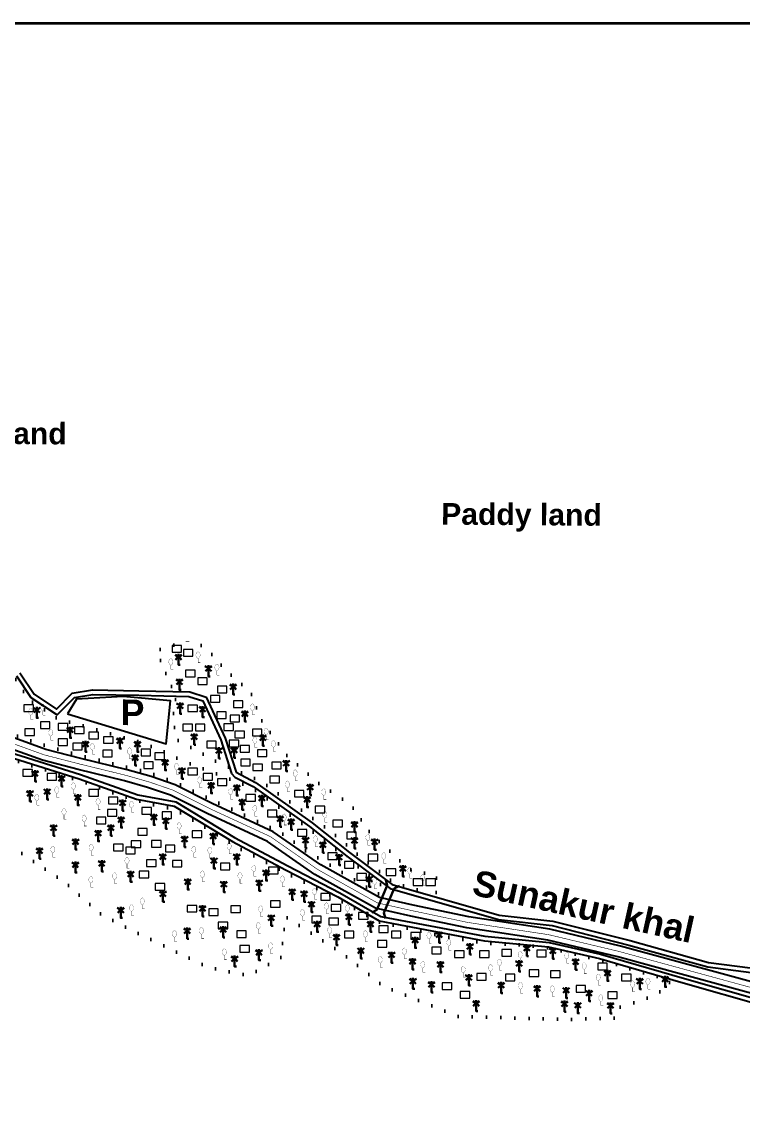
# Model space of a CAD drawing. Header units: millimetres. Extents: x 103 to 25310, y -179448 to -48.
# Drawn here: x 23483 to 24123, y -178589 to -177610 of the extents above; entities that cross this region are included whole.
import ezdxf

# ---------------------------------------------------------------- set-up
doc = ezdxf.new("R2010")
doc.units = ezdxf.units.MM
doc.header["$MEASUREMENT"] = 0
doc.linetypes.add('CENTERX2', pattern=[4, 2.5, -0.5, 0.5, -0.5])
doc.linetypes.add('DOT2', pattern=[0.125, 0, -0.125])
for name, color, linetype in [('boundary', 7, 'Continuous'), ('Home Stead', 151, 'Continuous'), ('Khal', 4, 'Continuous'), ('TEXT', 5, 'Continuous'), ('Trees', 77, 'Continuous')]:
    doc.layers.add(name, color=color, linetype=linetype)
for name, color, linetype, lineweight in [('Bridge or Culvert', 7, 'Continuous', 25), ('HOUSE', 144, 'Continuous', 18), ('PUCCA ROAD', 1, 'Continuous', 30)]:
    doc.layers.add(name, color=color, linetype=linetype, lineweight=lineweight)
doc.styles.add('sum', font='arialbd.ttf')

# ---------------------------------------------------------------- blocks, each defined once
blk = doc.blocks.new('A$C7FEE66E4')
at = {"layer": 'Trees', "linetype": 'Continuous', "const_width": 0.000142}
blk.add_lwpolyline([(0, 0.00001, 0.606435), (0, 0.00493, 0.606435)], format="xyb", close=True, dxfattribs=at)
at = {"layer": 'Trees', "linetype": 'Continuous', "const_width": 0.000252}
for points in [[(0, 0.00001), (0, -0.00287)], [(0, -0.00287), (0.00172, -0.00287)]]:
    blk.add_lwpolyline(points, dxfattribs=at)
blk = doc.blocks.new('A$C01DB3217')
at = {"layer": 'Trees', "color": 1, "lineweight": 30}
blk.add_lwpolyline([(0, 0.0028), (0, -0.00714), (0.00154, -0.00714)], dxfattribs=at)
for centre, start, end in [((-0.01201, -0.01535), 41.24911, 62.67823), ((0.01201, -0.01535), 117.32177, 138.75089)]:
    blk.add_arc(centre, 0.01949, start, end, dxfattribs=at)
blk = doc.blocks.new('A$C3B865840')
at = {"layer": 'Bridge or Culvert', "color": 7, "linetype": 'Continuous', "lineweight": 30}
for points in [[(0, 43.6), (13.8, 33.1), (91.3, 33.3), (105, 44.2)], [(0.2, 0), (13.9, 10.6), (91.4, 10.9), (105.2, 0.2)]]:
    blk.add_lwpolyline(points, dxfattribs=at)

msp = doc.modelspace()

# ---------------------------------------------------------------- linework, layer by layer
at = {"layer": 'boundary', "color": 0, "const_width": 2.35}
msp.add_lwpolyline([(22733.03, -177610.77), (25308.56, -177610.77), (25308.56, -179446.66), (22733.03, -179446.66), (22733.03, -177610.77)], dxfattribs=at)
at = {"layer": 'Home Stead', "color": 7, "linetype": 'DOT2', "lineweight": 50, "ltscale": 100, "flags": 128}
for points in [[(22953.58, -178108.38), (22965.95, -178119.6), (22976.38, -178129.41), (22986.38, -178139.09), (23006.58, -178146.19), (23020.19, -178150.31), (23039.41, -178153.23), (23055.8, -178152.3), (23084.88, -178141.2), (23085.62, -178125.68), (23088.4, -178115.33), (23093.21, -178107.94), (23113.18, -178102.77), (23184.23, -178092.38), (23217.91, -178095.49), (23221.86, -178104.33), (23216.97, -178115.02), (23226.51, -178122.22), (23248.15, -178124.32), (23280.91, -178129.04), (23326.26, -178129.53), (23350.79, -178129.05), (23368.58, -178141.44), (23394.21, -178173.28), (23418.21, -178205.44), (23434.2, -178218.81), (23450.22, -178232.55), (23486.92, -178246.57), (23524.42, -178258.01), (23559.1, -178266.92), (23596.08, -178276.12), (23619.64, -178284.79), (23641.73, -178295.48), (23671.63, -178309.52), (23703.02, -178324.45), (23718.58, -178332.55), (23732.3, -178343.73), (23755.68, -178357.36), (23799.49, -178383.94), (23805.18, -178378.37), (23771.63, -178351.7), (23745.48, -178331.63), (23729.82, -178319.69), (23711.88, -178307.17), (23693.07, -178293.59), (23686.08, -178288.91), (23655.53, -178277.02), (23626.4, -178265.82), (23608.15, -178256.98), (23587.26, -178248.74), (23531.64, -178232.81), (23515.97, -178228.96), (23488.84, -178210.7), (23473.97, -178187.3), (23444.16, -178156.82), (23420.04, -178131.06), (23405.77, -178117.01), (23380.19, -178094.01), (23360.73, -178076.5), (23336.37, -178067.39), (23266.8, -178043.52), (23223.52, -178016.1), (23196.52, -177995.96), (23160.41, -177969.52), (23133.65, -177960.51), (23117.7, -177970.9), (23062.4, -178025.12), (23018.02, -178060.59), (22966.92, -178095.05), (22954.69, -178103.85), (22953.58, -178108.38)], [(23850.66, -178382.26), (23851.1, -178368.06), (23826.34, -178361.6), (23809.51, -178345.45), (23791.98, -178329.36), (23774.92, -178304.21), (23745.71, -178285.1), (23717.67, -178260.12), (23694.89, -178228.19), (23686.17, -178204.72), (23664.19, -178185.42), (23645.62, -178164.21), (23630.09, -178159.67), (23613.03, -178164.21), (23602.62, -178167.94), (23613.23, -178193.31), (23620.05, -178208.45), (23617.24, -178220.65), (23618.96, -178232.11), (23618.09, -178238.87), (23621.22, -178247.09), (23658.74, -178267.84), (23695.49, -178283.88), (23723.05, -178303.32), (23755.6, -178326.87), (23783.16, -178350.36), (23813.38, -178373.87), (23832.89, -178379.54), (23845.98, -178383.57), (23850.66, -178382.26)]]:
    msp.add_lwpolyline(points, dxfattribs=at)
msp.add_lwpolyline([(22854.62, -178222.42), (22800.58, -178256.07), (22788.65, -178299.53), (22776.73, -178356.32), (22780.95, -178418.92), (22771.83, -178466.59), (22796.39, -178533.19), (22801.47, -178554.84), (22835.63, -178570.35), (22878.4, -178562.08), (22898.41, -178539.33), (22931.53, -178537.61), (22962.92, -178539.67), (22984.31, -178530.02), (22992.38, -178496.93), (23022.74, -178487.96), (23050.68, -178481.42), (23061.72, -178475.56), (23052.75, -178462.46), (23036.88, -178463.15), (23018.94, -178473.15), (23003.07, -178480.73), (22983.41, -178487.62), (22958.23, -178489), (22938.22, -178485.9), (22933.73, -178479.69), (22939.25, -178466.25), (22922, -178457.98), (22901.59, -178468.98), (22883.99, -178473.46), (22862.26, -178473.46), (22843.63, -178464.5), (22846.74, -178450.37), (22857.77, -178445.89), (22867.09, -178442.79), (22871.57, -178413.49), (22865.71, -178400.05), (22851.22, -178402.12), (22836.39, -178399.36), (22831.25, -178383.44), (22834.64, -178364.83), (22848.19, -178355.65), (22883.02, -178355.89), (22903.82, -178358.79), (22918.57, -178358.79), (22923.17, -178375.22), (22930.18, -178393.35), (22961.39, -178396), (22993.56, -178390.45), (23013.23, -178387.54), (23013.96, -178372.8), (23020, -178362.65), (23041.77, -178360.48), (23057.74, -178362.17), (23073.46, -178376.67), (23080.72, -178383.19), (23112.4, -178385.85), (23116.51, -178371.35), (23123.77, -178303.74), (23126.09, -178294.07), (23157.77, -178290.72), (23213.75, -178289.85), (23258.45, -178296.36), (23348.51, -178304.86), (23423.49, -178324.28), (23483.31, -178347.91), (23521.49, -178373.57), (23552.73, -178401.32), (23583.27, -178417.27), (23649.23, -178449.17), (23684.63, -178456.11), (23713.09, -178440.15), (23717.26, -178404.09), (23767.94, -178436.69), (23803.59, -178465.33), (23870.24, -178492.38), (23967.43, -178495.15), (24010.99, -178493.85), (24013.72, -178484.31), (24039.31, -178475.78), (24043.75, -178474.42), (24055.43, -178466.17), (24058.22, -178462.46), (24054.27, -178458.8), (24036.93, -178454.4), (24020.43, -178449.56), (23999.54, -178442.82), (23978.44, -178438.24), (23952.32, -178431.86), (23926.83, -178428.84), (23892.2, -178427.16), (23852.42, -178420.33), (23831.32, -178415.26), (23800.97, -178409.13), (23774.39, -178394.51), (23756.13, -178384.26), (23727.83, -178370.37), (23696.76, -178353.84), (23675.9, -178343.35), (23650.43, -178327.31), (23618.12, -178308.38), (23594.46, -178303.35), (23567.7, -178295.42), (23545.37, -178286.74), (23509.78, -178275.39), (23478.87, -178265.59), (23441.45, -178254.88), (23428.98, -178251.44), (23414.01, -178249.18), (23372.49, -178245.82), (23333.99, -178244.12), (23299.76, -178245.98), (23257, -178249.2), (23213.28, -178250.5), (23179.79, -178250.5), (23167.23, -178247.65), (23158.85, -178237.76), (23155.07, -178217.9), (23141.53, -178203.96), (23132.7, -178196.15), (23097.45, -178187.03), (23083.91, -178184.56), (23066.03, -178187.65), (23044.74, -178202.72), (23023.88, -178213.01), (23005.27, -178217.89), (22987.72, -178216.57), (22958.79, -178208.62), (22921.34, -178197.23), (22897.02, -178185.52), (22871.81, -178169.79), (22864.71, -178173.54), (22839.63, -178191.5), (22837.54, -178198.38), (22848.4, -178207.36), (22856.34, -178216.12)], close=True, dxfattribs=at)
at = {"layer": 'HOUSE'}
for points in [[(23616.4, -178169.05), (23624.84, -178169.05), (23624.84, -178163.14), (23616.4, -178163.14), (23616.4, -178169.05)], [(23626.51, -178172.41), (23634.94, -178172.41), (23634.94, -178166.51), (23626.51, -178166.51), (23626.51, -178172.41)], [(23628.39, -178190.96), (23636.82, -178190.96), (23636.82, -178185.05), (23628.39, -178185.05), (23628.39, -178190.96)], [(23639.18, -178197.59), (23647.62, -178197.59), (23647.62, -178191.69), (23639.18, -178191.69), (23639.18, -178197.59)], [(23656.62, -178205.18), (23665.05, -178205.18), (23665.05, -178199.27), (23656.62, -178199.27), (23656.62, -178205.18)], [(23650.45, -178213.35), (23658.89, -178213.35), (23658.89, -178207.45), (23650.45, -178207.45), (23650.45, -178213.35)], [(23484.91, -178221.6), (23493.35, -178221.6), (23493.35, -178215.69), (23484.91, -178215.69), (23484.91, -178221.6)], [(23630.53, -178221.82), (23638.97, -178221.82), (23638.97, -178215.91), (23630.53, -178215.91), (23630.53, -178221.82)], [(23670.85, -178218.21), (23679.29, -178218.21), (23679.29, -178212.31), (23670.85, -178212.31), (23670.85, -178218.21)], [(23499.62, -178236.7), (23508.05, -178236.7), (23508.05, -178230.79), (23499.62, -178230.79), (23499.62, -178236.7)], [(23656.14, -178227.88), (23664.58, -178227.88), (23664.58, -178221.97), (23656.14, -178221.97), (23656.14, -178227.88)], [(23667.89, -178230.96), (23676.32, -178230.96), (23676.32, -178225.05), (23667.89, -178225.05), (23667.89, -178230.96)], [(23485.88, -178243.01), (23494.31, -178243.01), (23494.31, -178237.11), (23485.88, -178237.11), (23485.88, -178243.01)], [(23515.42, -178238.21), (23523.86, -178238.21), (23523.86, -178232.3), (23515.42, -178232.3), (23515.42, -178238.21)], [(23529.85, -178241.09), (23538.28, -178241.09), (23538.28, -178235.18), (23529.85, -178235.18), (23529.85, -178241.09)], [(23542.61, -178245.83), (23551.05, -178245.83), (23551.05, -178239.93), (23542.61, -178239.93), (23542.61, -178245.83)], [(23626.03, -178238.96), (23634.47, -178238.96), (23634.47, -178233.06), (23626.03, -178233.06), (23626.03, -178238.96)], [(23637.12, -178238.75), (23645.56, -178238.75), (23645.56, -178232.85), (23637.12, -178232.85), (23637.12, -178238.75)], [(23662.42, -178238.56), (23670.86, -178238.56), (23670.86, -178232.65), (23662.42, -178232.65), (23662.42, -178238.56)], [(23672.16, -178245.18), (23680.6, -178245.18), (23680.6, -178239.27), (23672.16, -178239.27), (23672.16, -178245.18)], [(23687.7, -178243.28), (23696.13, -178243.28), (23696.13, -178237.38), (23687.7, -178237.38), (23687.7, -178243.28)], [(23515.28, -178251.94), (23523.72, -178251.94), (23523.72, -178246.03), (23515.28, -178246.03), (23515.28, -178251.94)], [(23528.34, -178255.78), (23536.77, -178255.78), (23536.77, -178249.87), (23528.34, -178249.87), (23528.34, -178255.78)], [(23555.68, -178249.94), (23564.12, -178249.94), (23564.12, -178244.03), (23555.68, -178244.03), (23555.68, -178249.94)], [(23647.27, -178254.01), (23655.71, -178254.01), (23655.71, -178248.11), (23647.27, -178248.11), (23647.27, -178254.01)], [(23667.11, -178252.94), (23675.55, -178252.94), (23675.55, -178247.04), (23667.11, -178247.04), (23667.11, -178252.94)], [(23554.93, -178261.92), (23563.37, -178261.92), (23563.37, -178256.01), (23554.93, -178256.01), (23554.93, -178261.92)], [(23588.87, -178260.91), (23597.31, -178260.91), (23597.31, -178255), (23588.87, -178255), (23588.87, -178260.91)], [(23601.22, -178264.32), (23609.66, -178264.32), (23609.66, -178258.41), (23601.22, -178258.41), (23601.22, -178264.32)], [(23676.84, -178257.81), (23685.27, -178257.81), (23685.27, -178251.9), (23676.84, -178251.9), (23676.84, -178257.81)], [(23692.23, -178261.7), (23700.67, -178261.7), (23700.67, -178255.79), (23692.23, -178255.79), (23692.23, -178261.7)], [(23591.29, -178272.34), (23599.73, -178272.34), (23599.73, -178266.43), (23591.29, -178266.43), (23591.29, -178272.34)], [(23677.34, -178269.98), (23685.78, -178269.98), (23685.78, -178264.07), (23677.34, -178264.07), (23677.34, -178269.98)], [(23688.17, -178274.2), (23696.61, -178274.2), (23696.61, -178268.3), (23688.17, -178268.3), (23688.17, -178274.2)], [(23704.92, -178272.51), (23713.36, -178272.51), (23713.36, -178266.61), (23704.92, -178266.61), (23704.92, -178272.51)], [(23484.06, -178278.99), (23492.5, -178278.99), (23492.5, -178273.09), (23484.06, -178273.09), (23484.06, -178278.99)], [(23505.51, -178282.61), (23513.94, -178282.61), (23513.94, -178276.7), (23505.51, -178276.7), (23505.51, -178282.61)], [(23630.5, -178277.78), (23638.94, -178277.78), (23638.94, -178271.87), (23630.5, -178271.87), (23630.5, -178277.78)], [(23643.94, -178282.73), (23652.38, -178282.73), (23652.38, -178276.82), (23643.94, -178276.82), (23643.94, -178282.73)], [(23703.23, -178285.02), (23711.67, -178285.02), (23711.67, -178279.11), (23703.23, -178279.11), (23703.23, -178285.02)], [(23656.71, -178287.4), (23665.15, -178287.4), (23665.15, -178281.49), (23656.71, -178281.49), (23656.71, -178287.4)], [(23542.63, -178296.82), (23551.07, -178296.82), (23551.07, -178290.92), (23542.63, -178290.92), (23542.63, -178296.82)], [(23559.9, -178303.78), (23568.34, -178303.78), (23568.34, -178297.87), (23559.9, -178297.87), (23559.9, -178303.78)], [(23681.93, -178301.15), (23690.37, -178301.15), (23690.37, -178295.24), (23681.93, -178295.24), (23681.93, -178301.15)], [(23725.06, -178297.58), (23733.5, -178297.58), (23733.5, -178291.68), (23725.06, -178291.68), (23725.06, -178297.58)], [(23559.06, -178314.63), (23567.5, -178314.63), (23567.5, -178308.72), (23559.06, -178308.72), (23559.06, -178314.63)], [(23589.7, -178312.68), (23598.14, -178312.68), (23598.14, -178306.78), (23589.7, -178306.78), (23589.7, -178312.68)], [(23700.99, -178315.31), (23709.43, -178315.31), (23709.43, -178309.41), (23700.99, -178309.41), (23700.99, -178315.31)], [(23743.5, -178311.61), (23751.94, -178311.61), (23751.94, -178305.7), (23743.5, -178305.7), (23743.5, -178311.61)], [(23549.31, -178321.31), (23557.75, -178321.31), (23557.75, -178315.4), (23549.31, -178315.4), (23549.31, -178321.31)], [(23607.53, -178316.58), (23615.96, -178316.58), (23615.96, -178310.67), (23607.53, -178310.67), (23607.53, -178316.58)], [(23759.23, -178324.12), (23767.67, -178324.12), (23767.67, -178318.21), (23759.23, -178318.21), (23759.23, -178324.12)], [(23586.03, -178331.42), (23594.47, -178331.42), (23594.47, -178325.51), (23586.03, -178325.51), (23586.03, -178331.42)], [(23634.36, -178333.46), (23642.8, -178333.46), (23642.8, -178327.55), (23634.36, -178327.55), (23634.36, -178333.46)], [(23727.6, -178332.33), (23736.03, -178332.33), (23736.03, -178326.43), (23727.6, -178326.43), (23727.6, -178332.33)], [(23771.42, -178334.84), (23779.86, -178334.84), (23779.86, -178328.93), (23771.42, -178328.93), (23771.42, -178334.84)], [(23580.22, -178342.48), (23588.66, -178342.48), (23588.66, -178336.58), (23580.22, -178336.58), (23580.22, -178342.48)], [(23598.21, -178342.07), (23606.65, -178342.07), (23606.65, -178336.16), (23598.21, -178336.16), (23598.21, -178342.07)], [(23564.58, -178345.25), (23573.02, -178345.25), (23573.02, -178339.34), (23564.58, -178339.34), (23564.58, -178345.25)], [(23575.38, -178348.15), (23583.81, -178348.15), (23583.81, -178342.25), (23575.38, -178342.25), (23575.38, -178348.15)], [(23610.53, -178346.35), (23618.97, -178346.35), (23618.97, -178340.45), (23610.53, -178340.45), (23610.53, -178346.35)], [(23754.57, -178352.98), (23763.01, -178352.98), (23763.01, -178347.08), (23754.57, -178347.08), (23754.57, -178352.98)], [(23790.45, -178354.3), (23798.89, -178354.3), (23798.89, -178348.39), (23790.45, -178348.39), (23790.45, -178354.3)], [(23593.78, -178359.21), (23602.22, -178359.21), (23602.22, -178353.31), (23593.78, -178353.31), (23593.78, -178359.21)], [(23616.72, -178359.73), (23625.16, -178359.73), (23625.16, -178353.83), (23616.72, -178353.83), (23616.72, -178359.73)], [(23659.32, -178362.24), (23667.75, -178362.24), (23667.75, -178356.34), (23659.32, -178356.34), (23659.32, -178362.24)], [(23769.35, -178360.67), (23777.79, -178360.67), (23777.79, -178354.76), (23769.35, -178354.76), (23769.35, -178360.67)], [(23587.28, -178369.45), (23595.72, -178369.45), (23595.72, -178363.54), (23587.28, -178363.54), (23587.28, -178369.45)], [(23702.02, -178365.83), (23710.45, -178365.83), (23710.45, -178359.93), (23702.02, -178359.93), (23702.02, -178365.83)], [(23780.51, -178371.31), (23788.95, -178371.31), (23788.95, -178365.4), (23780.51, -178365.4), (23780.51, -178371.31)], [(23806.53, -178367.29), (23814.96, -178367.29), (23814.96, -178361.39), (23806.53, -178361.39), (23806.53, -178367.29)], [(23601.52, -178380.27), (23609.95, -178380.27), (23609.95, -178374.36), (23601.52, -178374.36), (23601.52, -178380.27)], [(23830.43, -178376.17), (23838.86, -178376.17), (23838.86, -178370.26), (23830.43, -178370.26), (23830.43, -178376.17)], [(23841.74, -178376.17), (23850.18, -178376.17), (23850.18, -178370.26), (23841.74, -178370.26), (23841.74, -178376.17)], [(23748.37, -178389.04), (23756.81, -178389.04), (23756.81, -178383.13), (23748.37, -178383.13), (23748.37, -178389.04)], [(23629.95, -178399.67), (23638.39, -178399.67), (23638.39, -178393.77), (23629.95, -178393.77), (23629.95, -178399.67)], [(23648.94, -178402.71), (23657.38, -178402.71), (23657.38, -178396.8), (23648.94, -178396.8), (23648.94, -178402.71)], [(23668.69, -178400.12), (23677.13, -178400.12), (23677.13, -178394.21), (23668.69, -178394.21), (23668.69, -178400.12)], [(23703.81, -178395.53), (23712.25, -178395.53), (23712.25, -178389.63), (23703.81, -178389.63), (23703.81, -178395.53)], [(23757.75, -178398.8), (23766.19, -178398.8), (23766.19, -178392.9), (23757.75, -178392.9), (23757.75, -178398.8)], [(23740.39, -178409.17), (23748.83, -178409.17), (23748.83, -178403.26), (23740.39, -178403.26), (23740.39, -178409.17)], [(23755.56, -178411.16), (23764, -178411.16), (23764, -178405.26), (23755.56, -178405.26), (23755.56, -178411.16)], [(23781.9, -178405.98), (23790.33, -178405.98), (23790.33, -178400.07), (23781.9, -178400.07), (23781.9, -178405.98)], [(23657.41, -178414.74), (23665.85, -178414.74), (23665.85, -178408.84), (23657.41, -178408.84), (23657.41, -178414.74)], [(23673.88, -178422.44), (23682.32, -178422.44), (23682.32, -178416.54), (23673.88, -178416.54), (23673.88, -178422.44)], [(23769.33, -178422.53), (23777.76, -178422.53), (23777.76, -178416.62), (23769.33, -178416.62), (23769.33, -178422.53)], [(23799.85, -178417.94), (23808.29, -178417.94), (23808.29, -178412.03), (23799.85, -178412.03), (23799.85, -178417.94)], [(23811.03, -178422.53), (23819.47, -178422.53), (23819.47, -178416.62), (23811.03, -178416.62), (23811.03, -178422.53)], [(23798.66, -178430.9), (23807.1, -178430.9), (23807.1, -178424.99), (23798.66, -178424.99), (23798.66, -178430.9)], [(23828.19, -178423.72), (23836.63, -178423.72), (23836.63, -178417.82), (23828.19, -178417.82), (23828.19, -178423.72)], [(23676.69, -178435.39), (23685.13, -178435.39), (23685.13, -178429.49), (23676.69, -178429.49), (23676.69, -178435.39)], [(23846.85, -178436.76), (23855.29, -178436.76), (23855.29, -178430.85), (23846.85, -178430.85), (23846.85, -178436.76)], [(23867.2, -178439.95), (23875.64, -178439.95), (23875.64, -178434.04), (23867.2, -178434.04), (23867.2, -178439.95)], [(23889.35, -178440.15), (23897.79, -178440.15), (23897.79, -178434.24), (23889.35, -178434.24), (23889.35, -178440.15)], [(23909.11, -178438.95), (23917.54, -178438.95), (23917.54, -178433.05), (23909.11, -178433.05), (23909.11, -178438.95)], [(23940.03, -178439.55), (23948.47, -178439.55), (23948.47, -178433.64), (23940.03, -178433.64), (23940.03, -178439.55)], [(23994.11, -178451.11), (24002.54, -178451.11), (24002.54, -178445.21), (23994.11, -178445.21), (23994.11, -178451.11)], [(23886.76, -178460.08), (23895.19, -178460.08), (23895.19, -178454.18), (23886.76, -178454.18), (23886.76, -178460.08)], [(23912.3, -178460.68), (23920.73, -178460.68), (23920.73, -178454.77), (23912.3, -178454.77), (23912.3, -178460.68)], [(23933.45, -178456.89), (23941.88, -178456.89), (23941.88, -178450.99), (23933.45, -178450.99), (23933.45, -178456.89)], [(23952.4, -178457.69), (23960.84, -178457.69), (23960.84, -178451.78), (23952.4, -178451.78), (23952.4, -178457.69)], [(24015.26, -178460.88), (24023.7, -178460.88), (24023.7, -178454.97), (24015.26, -178454.97), (24015.26, -178460.88)], [(23856.23, -178468.45), (23864.66, -178468.45), (23864.66, -178462.55), (23856.23, -178462.55), (23856.23, -178468.45)], [(23974.95, -178470.85), (23983.39, -178470.85), (23983.39, -178464.94), (23974.95, -178464.94), (23974.95, -178470.85)], [(23872.19, -178476.23), (23880.63, -178476.23), (23880.63, -178470.32), (23872.19, -178470.32), (23872.19, -178476.23)], [(24003.09, -178476.43), (24011.52, -178476.43), (24011.52, -178470.52), (24003.09, -178470.52), (24003.09, -178476.43)]]:
    msp.add_lwpolyline(points, dxfattribs=at)
at = {"layer": 'Khal', "lineweight": 25, "ltscale": 0.1}
msp.add_lwpolyline([(23523.51, -178223.72), (23611.1, -178250.39), (23614.93, -178212.08), (23573.11, -178208.5), (23531.76, -178210.77), (23523.51, -178223.72)], dxfattribs=at)
at = {"layer": 'Khal', "color": 7, "linetype": 'CENTERX2', "lineweight": 30, "ltscale": 5, "const_width": 0.515}
msp.add_lwpolyline([(24156.72, -178473.95), (24013.2, -178434.75), (23950.74, -178419.85), (23878.78, -178408.93), (23829.43, -178398.48), (23798.71, -178391.62), (23745.8, -178362.04), (23703.62, -178332.72), (23649.72, -178307.82), (23617.1, -178291.43), (23596.26, -178284.28), (23575.43, -178278.33), (23534.32, -178268.27), (23502.99, -178260.18), (23471.9, -178248.94)], dxfattribs=at)
at = {"layer": 'Khal', "color": 3, "lineweight": 25, "ltscale": 0.1}
for points in [[(24157.79, -178469.06), (24014.44, -178429.91), (23951.69, -178414.94), (23879.67, -178404), (23830.49, -178393.59), (23800.51, -178386.9), (23748.45, -178357.79), (23706.12, -178328.37), (23651.89, -178303.31), (23619.05, -178286.82), (23597.76, -178279.5), (23576.71, -178273.5), (23535.54, -178263.42), (23504.47, -178255.4), (23473.6, -178244.23)], [(24155.64, -178478.84), (24011.96, -178439.6), (23949.78, -178424.76), (23877.89, -178413.85), (23828.37, -178403.36), (23796.91, -178396.34), (23743.14, -178366.28), (23701.13, -178337.08), (23647.55, -178312.32), (23615.16, -178296.05), (23594.77, -178289.05), (23574.15, -178283.16), (23533.1, -178273.12), (23501.51, -178264.97), (23470.2, -178253.64)]]:
    msp.add_lwpolyline(points, dxfattribs=at)
at = {"layer": 'PUCCA ROAD', "lineweight": 25}
for points in [[(23478.32, -178190), (23491.13, -178209.3), (23514.52, -178224.76), (23529.83, -178209.18), (23546.22, -178206.48), (23586.88, -178207.22), (23631.43, -178208.23), (23643.79, -178212.23), (23659.8, -178246.73), (23669.31, -178276.59), (23672.07, -178280.05), (23688.49, -178288.38), (23738.26, -178323.64), (23771.48, -178350.1), (23809.98, -178378.95), (23905.97, -178406.35), (23953.73, -178411.81), (24021.85, -178428.99), (24091.78, -178448.44), (24155.06, -178456.6)], [(23481.45, -178187.49), (23494.02, -178206.41), (23513.98, -178219.6), (23527.9, -178205.45), (23545.92, -178202.47), (23586.96, -178203.22), (23632.1, -178204.25), (23646.68, -178208.96), (23663.53, -178245.27), (23673.18, -178275.56), (23673.18, -178275.56), (23690.42, -178284.85), (23740.66, -178320.44), (23773.92, -178346.94), (23811.79, -178375.31), (23906.75, -178402.41), (23954.45, -178407.86), (24022.88, -178425.12), (24092.57, -178444.51), (24154.81, -178452.53)], [(23472.12, -178257.88), (23535.12, -178277.69), (23585.91, -178295.55), (23619.83, -178301.92), (23671.95, -178333.48), (23719.09, -178358.62), (23765.32, -178382.81), (23801.57, -178403.75), (23894.11, -178421.22), (23950.99, -178426.66), (23996.65, -178437.07), (24071.15, -178458.82), (24141.86, -178478.87)], [(23470.99, -178261.72), (23533.85, -178281.49), (23584.88, -178299.42), (23618.38, -178305.72), (23669.97, -178336.96), (23717.23, -178362.16), (23763.39, -178386.32), (23800.16, -178407.56), (23893.55, -178425.19), (23950.35, -178430.61), (23995.64, -178440.94), (24070.04, -178462.67), (24140.8, -178482.73)]]:
    msp.add_lwpolyline(points, dxfattribs=at)

# ---------------------------------------------------------------- block references
at = {"layer": 'Khal', "lineweight": 25, "ltscale": 0.1, "xscale": 0.2999999999985959, "yscale": 0.2999999999956344, "zscale": 0.3, "rotation": 66.48151271816931}
msp.add_blockref('A$C3B865840', (23805.67, -178405.37), dxfattribs=at)
at = {"layer": 'Trees', "ltscale": 0.1, "xscale": 996.0728210867092, "yscale": 996.0728210867092, "zscale": 996.0728210867044}
for p in [(23622.16, -178173.27), (23648.67, -178183.47), (23622.98, -178195.34), (23670.7, -178199.57), (23496.33, -178220.22), (23623.53, -178216.62), (23643.56, -178219.62), (23681.04, -178223.55), (23525.97, -178237.95), (23539.66, -178250.52), (23570.15, -178247.54), (23585.7, -178250.52), (23636.09, -178244.07), (23696.93, -178244.95), (23583.71, -178262.58), (23658.02, -178256.2), (23671.57, -178255.84), (23610.25, -178266.7), (23717.75, -178267.54), (23494.81, -178276.67), (23518.39, -178281.01), (23625.19, -178274.28), (23505.6, -178292.72), (23651.11, -178287.12), (23673.88, -178289.23), (23739.03, -178288.8), (23490.33, -178294.38), (23532.71, -178297.77), (23572.53, -178302.69), (23678.76, -178301.95), (23696.06, -178298.47), (23736.28, -178299.56), (23571.21, -178317.6), (23600.22, -178315.24), (23610.78, -178318.65), (23712.36, -178316.87), (23722.07, -178319.48), (23778.33, -178321.82), (23511.3, -178324.88), (23550.82, -178329.69), (23562.1, -178324.88), (23530.8, -178337.19), (23627.52, -178334.97), (23652.95, -178332.21), (23734.91, -178335.81), (23750.22, -178340.04), (23778.21, -178336.1), (23796.21, -178337.36), (23498.79, -178345.28), (23608.12, -178350.54), (23673.77, -178350.5), (23764.65, -178350.98), (23530.6, -178357.58), (23553.98, -178356.58), (23653.6, -178353.98), (23821.2, -178360.92), (23579.67, -178365.86), (23699.83, -178364.69), (23791.47, -178370.27), (23630.28, -178372.67), (23662.31, -178374.96), (23693.86, -178373.8), (23608.35, -178383.41), (23723, -178381.76), (23733.6, -178383.41), (23570.88, -178397.82), (23643.47, -178396.55), (23740.17, -178392.75), (23704.47, -178404.84), (23745.11, -178410.27), (23773.4, -178403.83), (23792.52, -178410.25), (23629.85, -178416.31), (23661.8, -178415.18), (23853.43, -178419.84), (23762.34, -178421.89), (23832.12, -178424.52), (23693.56, -178435.46), (23783.97, -178433.89), (23811.24, -178437.72), (23880.76, -178430.28), (23931.26, -178431.77), (23954.27, -178434.11), (23671.95, -178441.09), (23829.78, -178443.47), (23854.55, -178446.03), (23924.38, -178445.38), (23974.58, -178443.82), (23879.7, -178457.74), (24002.82, -178453.8), (24053.9, -178459.06), (23830.2, -178460.92), (23846.67, -178463.91), (23908.46, -178464.55), (23940.42, -178467.53), (23966.19, -178469.1), (24031.45, -178460.99), (23986.43, -178471.63), (23886.3, -178480.73), (23964.71, -178481.15), (23976.45, -178482.41), (24005.48, -178482.68)]:
    msp.add_blockref('A$C01DB3217', p, dxfattribs=at)
at = {"layer": 'Trees', "linetype": 'DOT2', "ltscale": 0.2, "xscale": 1263.135784421829, "yscale": 1263.135784421829, "zscale": 1263.135784421829}
for p in [(23639.47, -178174.69), (23615.34, -178180.71), (23656.27, -178185.68), (23491, -178225.06), (23501.84, -178221.3), (23687.75, -178221.05), (23508.75, -178243.58), (23699.88, -178242.48), (23545.73, -178256.05), (23689.97, -178250.27), (23706.32, -178253.54), (23578.67, -178260.08), (23620.44, -178273.73), (23640.97, -178285.89), (23725.71, -178279.6), (23514.19, -178294.46), (23528.86, -178291.02), (23668.24, -178295.79), (23718.84, -178289.46), (23751.02, -178296.32), (23496.42, -178301.11), (23550.74, -178304.9), (23520.53, -178313.76), (23580.45, -178307.44), (23689.8, -178310.93), (23538.37, -178319.7), (23715.84, -178318.81), (23752.04, -178316.37), (23622.65, -178326.42), (23667.05, -178344.41), (23743.65, -178338.15), (23790.13, -178336.6), (23510.61, -178347.29), (23544.6, -178345.63), (23635.72, -178347.37), (23650.03, -178348.11), (23804.34, -178353.09), (23576.43, -178357.2), (23688.91, -178364.17), (23544.43, -178374.07), (23565.4, -178370.87), (23643.37, -178369.3), (23676.72, -178370.64), (23714.35, -178373.72), (23827.37, -178366.08), (23838.86, -178372.54), (23742.78, -178384.58), (23796.14, -178375.56), (23590.07, -178393.3), (23580.45, -178399.21), (23695.08, -178400.22), (23732.11, -178403.44), (23753.44, -178397.68), (23772.08, -178399.4), (23618.58, -178422.2), (23642.48, -178419.43), (23692.92, -178415.01), (23756.26, -178419), (23787.92, -178422.31), (23844.46, -178423.67), (23703.86, -178432.98), (23861.99, -178429.92), (23662.84, -178438.38), (23822.61, -178437.71), (23925.4, -178440.67), (23966.62, -178441.45), (23801.18, -178445.11), (23838.87, -178449.42), (23899.07, -178452.38), (23906.88, -178447.59), (23982.13, -178450.81), (23874.77, -178453.78), (23994.67, -178460.92), (23925.62, -178468.2), (23953.9, -178471.18), (24025.17, -178466.88), (24038.76, -178464.45), (23996.88, -178479.13)]:
    msp.add_blockref('A$C7FEE66E4', p, dxfattribs=at)

# ---------------------------------------------------------------- texts
at = {"layer": 'TEXT', "color": 7, "attachment_point": 1, "style": 'sum'}
for s, insert, char_height, width, rotation in [('Paddy land ', (23380.37, -177964.37), 19.1365, 370.4364, 359.56602), ('Paddy land ', (23855.31, -178036.57), 19.1365, 370.4364, 359.56602), ('P', (23570.72, -178211.01), 22.78, 440.9957, 359.79331), ('Sunakur khal ', (23886.55, -178361.9), 22.7816, 440.9957, 347.50826)]:
    msp.add_mtext(s, dxfattribs=dict(at, insert=insert, char_height=char_height, width=width, rotation=rotation))

doc.saveas('drawing.dxf')
